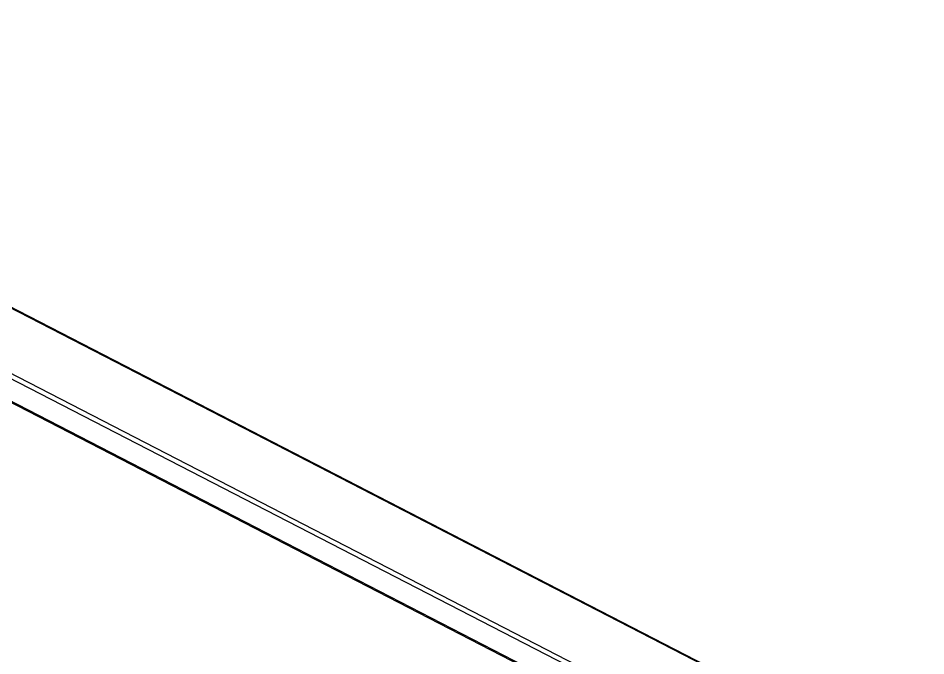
# Model space of a CAD drawing. Header units: millimetres. Extents: x 562 to 17351, y 2396 to 6995.
# Drawn here: x 9707.8 to 9986.4, y 3227.5 to 3423.2 of the extents above; entities that cross this region are included whole.
import ezdxf

# ---------------------------------------------------------------- set-up
doc = ezdxf.new("R2010")
doc.units = ezdxf.units.MM
doc.layers.add('02___PRT_ALL_AXES', color=7, linetype='Continuous')

msp = doc.modelspace()

# ---------------------------------------------------------------- linework, layer by layer
at = {"color": 7, "linetype": 'Continuous'}
for p, q in [((9986.4454, 3189.8084), (9533.4423, 3423.2165)), ((9971.1222, 3175.7453), (9518.119, 3409.1534)), ((9966.0057, 3171.0496), (9515.3908, 3403.2272)), ((9966.2894, 3171.3099), (9515.4749, 3403.5904))]:
    msp.add_line(p, q, dxfattribs=at)
at = {"layer": '02___PRT_ALL_AXES', "color": 7, "linetype": 'Continuous'}
for p, q in [((9986.2645, 3189.6424), (9533.2614, 3423.0505)), ((9972.2276, 3176.7598), (9519.2244, 3410.1679))]:
    msp.add_line(p, q, dxfattribs=at)

doc.saveas('drawing.dxf')
